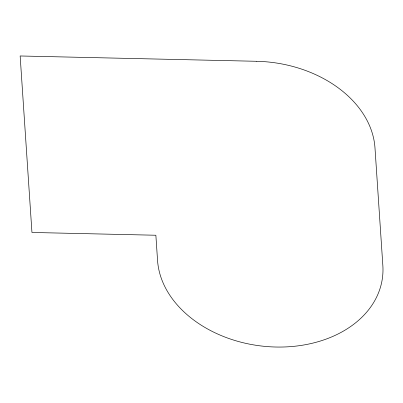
<?xml version="1.0" encoding="UTF-8"?>
<svg xmlns="http://www.w3.org/2000/svg" width="403" height="403" viewBox="0 0 403 403"><rect width="100%" height="100%" fill="white"/><g stroke="black" fill="none" stroke-linecap="round" stroke-linejoin="round"><path stroke-width="0.6" d="M256.711 61.291L20.15 55.977L31.953 232.46L155.865 235.241L157.553 260.454A113.228 83.481 7.5 0 0 275.818 347.023A113.228 83.481 7.5 0 0 382.85 265.512L374.981 147.861A113.228 83.481 7.5 0 0 256.711 61.291"/></g></svg>
